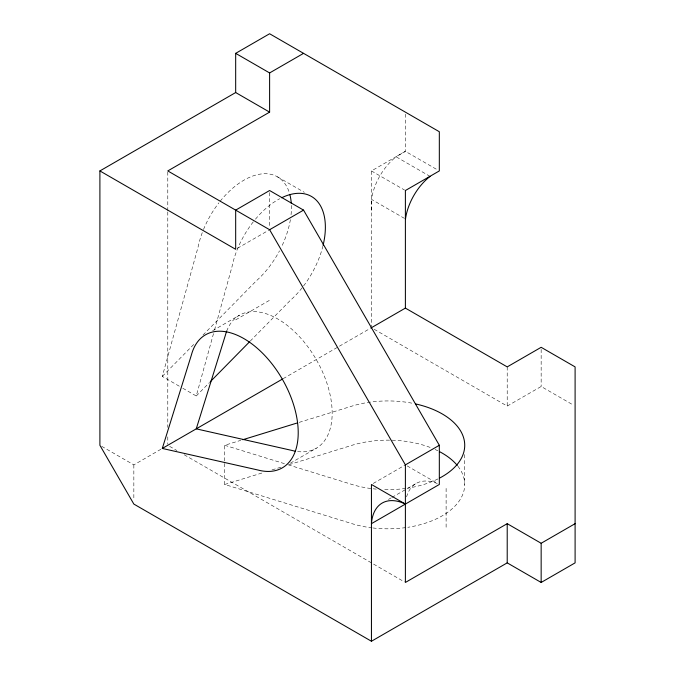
<?xml version="1.0" encoding="UTF-8"?>
<svg xmlns="http://www.w3.org/2000/svg" width="675" height="675" viewBox="0 0 675 675"><rect width="100%" height="100%" fill="white"/><g stroke="black" fill="none" stroke-linecap="round" stroke-linejoin="round"><path stroke-width="0.51" stroke-dasharray="3.38 2.53" d="M179.272 386.193L162.304 376.388L198.011 247.345A67.205 38.804 -60 0 1 202.753 231.373M182.849 388.252L196.248 395.989L214.237 330.961M214.523 329.94L231.947 266.946A67.205 38.804 -60 0 1 254.087 220.843M162.304 376.388L194.096 344.081M202.972 335.062L256.205 280.952A67.205 38.804 -60 0 0 279.509 250.847M196.248 395.989L209.554 382.463M250.222 341.128L290.149 300.552A67.205 38.804 -60 0 0 322.852 246.291M237.457 248.282L268.718 230.234M397.448 155.917L405.388 151.335L437.543 169.898M212.65 330.691L239.448 315.225M235.676 319.866L269.612 300.265M101.689 446.318L133.844 464.881L161.156 449.111M283.137 378.683L369.883 328.607M290.351 463.202L316.254 448.251M373.233 483.443L405.388 464.881M374.178 329.282L507.212 406.088L541.156 386.497L573.311 405.059M388.429 499.449L391.103 497.905M391.998 497.391L416.112 483.469M371.444 210.119L371.444 170.927L405.388 151.335L405.388 114.202M372.127 527.875A76.807 44.339 0 0 1 349.515 522.88L224.707 484.481L224.707 445.281L240.815 440.328M299.185 422.364L349.515 406.882A76.807 44.339 0 0 1 413.834 403.54M224.707 484.481L263.959 472.399M272.017 469.918L281.07 467.134M289.119 464.653L349.515 446.074A76.807 44.339 0 0 1 391.07 440.176M224.707 445.281L287.111 464.484M288.115 464.797L349.515 483.688A76.807 44.339 0 0 0 372.127 488.683M430.093 176.394L396.149 156.803A42.432 24.494 -60 0 0 371.562 199.395L405.506 218.987M371.444 170.927L404.494 190.012M277.509 176.85L304.307 192.324M407.168 465.91L437.543 483.443M169.611 446.335L176.892 450.537M184.174 454.748L404.477 581.934M541.156 349.363L541.156 386.497M507.212 366.896L507.212 406.088M464.721 454.562L464.721 484.481M446.116 488.396L446.116 527.588M371.444 200.956L371.444 326.658M269.612 192.586L269.612 227.652M167.788 171.982L167.788 210.87M167.788 211.925L167.788 427.41M167.788 436.877L167.788 444.234M133.844 464.881L133.844 499.947M406.595 496.868A52.397 30.248 60 0 1 437.594 483.688M437.898 478.946A76.807 44.339 0 0 1 407.793 488.118M405.759 488.413A76.807 44.339 0 0 1 383.704 489.561M376.312 489.113A76.807 44.339 0 0 1 373.174 488.801M457.945 466.273A76.807 44.339 0 0 1 407.793 527.31M405.759 527.605A76.807 44.339 0 0 1 373.174 527.993M392.124 440.201A76.807 44.339 0 0 1 431.3 447.888M435.139 449.508A76.807 44.339 0 0 1 437.898 450.807M255.437 219.198A67.205 38.804 -60 0 1 279.754 198.72M220.151 201.251A67.205 38.804 -60 0 1 289.507 193.278M291.389 205.445A67.205 38.804 -60 0 1 290.967 215.519M290.385 219.637A67.205 38.804 -60 0 1 281.382 247.151M203.504 229.508A67.205 38.804 -60 0 1 218.903 202.829M226.69 331.163A76.807 44.339 60 0 1 316.254 359.564A76.807 44.339 60 0 1 296.072 451.33"/><path stroke-width="1.01" d="M405.388 308.104L405.388 190.527L439.324 170.927L439.324 131.735L269.612 33.75L235.676 53.35L235.676 92.543L99.9 170.927L99.9 445.281L133.844 504.073L371.444 641.25L507.212 562.866L541.156 582.458L575.1 562.866L575.1 366.896L541.156 347.304L507.212 366.896L405.388 308.104L370.794 328.075M162.304 448.445L191.447 354.814A76.807 44.339 60 0 1 282.31 379.164A76.807 44.339 60 0 1 257.968 470.019L162.304 448.445L282.488 379.063M210.296 381.712L249.48 341.879M235.676 53.35L269.612 72.942L303.556 53.35M269.612 72.942L269.612 112.134L167.788 170.927L269.612 229.719L405.388 464.881L405.388 582.458L507.212 523.673L541.156 543.265L575.1 523.673M269.612 229.719L303.556 210.119L439.324 445.281L439.324 484.473L371.444 523.665A52.397 30.248 60 0 1 405.388 504.073L371.444 484.473L371.444 641.25M405.388 464.881L439.324 445.281M242.823 439.712L297.177 422.989M235.676 92.543L269.612 112.134M303.556 210.119L269.612 190.519L235.676 210.119L235.676 249.311L99.9 170.927M541.156 543.265L541.156 582.458M507.212 523.673L507.212 562.866M405.506 218.987A42.432 24.494 -60 0 1 430.093 176.394M415.825 403.971A76.807 44.339 0 0 1 439.67 478.043M439.67 451.718A76.807 44.339 0 0 1 457.296 465.455M289.811 194.349A67.205 38.804 -60 0 1 291.271 203.302M281.661 197.75A67.205 38.804 -60 0 1 323.097 245.295M295.034 451.145A76.807 44.339 60 0 1 291.904 450.428L196.248 428.853L225.391 335.222A76.807 44.339 60 0 1 226.69 331.163"/></g></svg>
